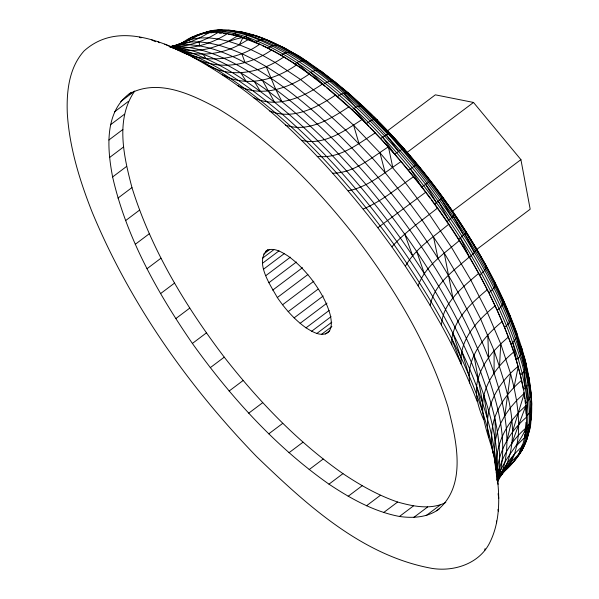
<?xml version="1.0" encoding="UTF-8"?>
<svg xmlns="http://www.w3.org/2000/svg" width="599" height="599" viewBox="0 0 599 599"><rect width="100%" height="100%" fill="white"/><g stroke="black" fill="none" stroke-linecap="round" stroke-linejoin="round"><path stroke-width="0.9" d="M497.38 482.232L502.756 470.245L505.174 461.275L506.589 451.279L507.001 440.302L506.402 428.412L504.8 415.669L502.202 402.154L498.623 387.92L494.078 373.065L494.13 350.759L480.66 319.057L463.896 286.225L444.218 252.973L422.048 220.02L410.18 203.885L385.194 172.729L372.219 157.881L345.638 130.058L318.728 105.214L292.057 83.897L278.999 74.71L266.218 66.579L253.789 59.533L241.771 53.625L230.241 48.878L219.249 45.329L208.871 42.986L199.145 41.863L190.145 41.975L181.901 43.308L169.727 47.021M496.204 469.481C483.842 386.729 440.939 312.184 393.91 244.407C344.717 176.825 287.056 113.421 215.655 68.878C178.09 49.043 122.87 16.106 84.115 50.9C68.937 67.68 66.437 91.625 67.305 113.308C69.417 147.511 79.712 180.599 92.224 212.301C130.11 303.536 188.004 385.756 256.559 456.543C306.261 504.373 362.051 555.902 432.336 568.451C454.409 571.82 479.529 563.562 489.84 542.499C501.026 519.939 499.746 493.726 496.204 469.481C494.34 444.346 477.987 420.842 483.91 395.303C488.192 377.707 500.36 363.338 513.875 351.853C480.615 258.072 420.738 174.998 348.977 106.764C319.072 79.66 286.494 54.127 248.525 39.422C227.328 31.328 201.489 28.093 182.298 42.858M525.929 422.385L525.742 427.761C529.059 425.26 531.313 421.344 531.41 417.151C532.953 394.015 528.498 370.931 521.954 348.82L520.366 345.458L521.07 348.026M507.323 467.25C520.509 457.853 526.296 441.695 527.614 426.106C528.311 402.64 527.607 378.875 519.7 356.495C499.873 293.622 465.236 236.418 425.515 184.2C385.951 133.809 340.659 86.473 285.498 53.094C258.296 37.984 222.611 20.628 192.391 37.55M512.684 462.435C537.73 437.764 530.834 398.897 525.862 367.749C509.951 306.306 477.74 250.404 441.178 199.048C399.241 143.198 352.721 88.547 291.923 52.54C276.004 43.48 259.195 35.341 241.09 31.852C234.396 32.196 226.879 27.891 221.083 33.087L219.294 33.042M531.133 419.585L531.605 403.412M497.395 481.049C504.388 443.941 493.052 406.377 480.563 371.702C459.089 316.145 427.941 264.751 392.263 217.22C356.353 170.221 315.553 126.464 268.023 91.018C238.889 70.33 206.76 50.039 170.303 46.812C187.188 46.999 203.72 41.526 217.894 32.511M497.964 480.233C525.675 442.032 507.548 390.855 494.13 350.759L500.727 343.871L508.544 336.87M513.875 351.853C525.024 389.537 539.909 442.646 503.737 471.847M494.13 350.759C487.009 358.981 481.042 368.378 478.077 378.92C473.899 392.757 478.024 406.923 483.67 419.682M499.544 365.959L500.727 343.871L487.376 312.468L470.769 279.943L451.272 246.998L429.311 214.352L405.358 182.717L379.938 152.79L353.612 125.221L326.942 100.61L300.526 79.495L274.926 62.333L262.609 55.355L250.704 49.5L239.278 44.798L228.391 41.279L218.111 38.957L208.474 37.849L199.557 37.954L191.388 39.279L174.466 45.868L191.388 39.279L200.897 33.933M477.261 401.674C467.168 375.378 454.97 349.936 441.456 325.242C442.691 302.488 462.93 287.063 478.758 273.286M469.788 383.12C465.663 357.888 484.194 336.346 502.329 321.438M526.214 415.219L527.255 401.787L525.338 388.137L523.878 371.762C529.658 364.17 522.103 354.96 521.385 347.053M497.058 480.346C500.158 439.396 486.56 399.413 471.286 362.043C449.572 311.577 420.588 264.496 387.613 220.649C354.488 177.207 317.2 136.677 274.619 102.332C243.868 78.462 210.309 55.43 171.539 47.463M238.806 36.681L243.209 37.872C251.116 31.118 260.273 38.658 268.614 40.507C298.429 53.446 324.89 72.891 349.464 93.923C409.259 146.89 458.639 211.507 495.074 282.548C496.294 286.936 491.779 290.32 488.844 292.814C472.319 260.236 452.934 229.118 431.22 199.744M496.863 475.808C497.342 453.024 509.345 431.827 526.446 417.233M521.774 380.133C509.959 390.346 499.731 402.917 494.692 417.885C496.653 435.368 492.588 452.874 496.017 470.237M439.621 508.596C428.345 517.484 413.168 518.427 399.451 516.465C373.724 511.561 350.55 498.51 328.978 484.164C275.143 446.307 230.54 396.74 192.391 343.444C157.425 292.664 126.411 237.556 112.619 176.952C107.146 148.582 103.934 110.628 131.406 92.283M445.806 502.494C430.778 510.034 413.055 506.387 397.624 502.029C378.089 495.328 360.074 485.085 342.965 473.637C297.299 441.673 258.491 400.918 224.258 357.154C185.256 305.752 151.233 249.483 131.96 187.569C123.896 156.653 115.03 119.426 134.738 91.011M529.883 427.454C527.921 438.483 523.915 449.812 515.979 457.928M487.399 289.557C471.99 302.637 454.753 317.859 451.811 339.027L461.305 364.132C458.572 339.603 478.002 320.098 495.268 305.64M526.162 440.752L527.225 436.589M530.422 389.635C530.954 398.455 534.742 410.053 526.147 416.118M495.313 440.617L497.387 431.924L500.554 423.628L504.8 415.669L510.528 373.462L500.727 343.871M488.979 437.045C482.42 409.911 497.507 382.911 518.292 366.296L514.024 387.373L516.57 400.596L518.135 413.055L518.719 424.676L518.315 435.406L516.93 445.184L514.571 453.96L511.246 461.672L506.971 468.291L499.274 477.568M496.968 480.256C499.439 459.822 510.618 441.261 526.042 427.911C518.727 446.3 502.179 459.47 497.776 479.26M524.447 436.521L524.702 434.769M524.964 433.017L525.353 430.389M522.216 445.057L521.474 447.603C528.37 442.174 527.367 431.879 529.209 424.122C530.152 411.453 529.022 398.754 526.933 386.25C529.089 383.263 529.86 379.219 528.363 375.768L528.85 379.272M530.961 416.417L531.216 414.718C530.804 422.677 531.313 432.89 524.185 438.281M441.456 325.242L430.202 305.557C434.05 284.038 454.012 270.411 469.391 256.911M326.47 87.499L351.86 109.684L357.828 106.263L362.373 105.858C411.371 151.996 452.941 205.936 485.512 264.81L486.156 265.544C486.905 269.782 482.322 272.672 479.574 275.136M497.32 479.919L499.244 468.882M194.885 36.202C219.481 24.956 247.35 36.082 270.089 46.917C306.928 66.032 338.922 93.167 368.265 122.248C403.037 157.372 433.848 196.352 460.444 237.99C474.775 260.722 487.848 284.263 499.087 308.68C506.26 325.235 514.219 341.744 516.211 359.902C519.595 357.333 522.665 353.313 521.954 348.82C514.975 325.983 505.721 303.903 495.074 282.548L494.332 281.627L503.489 300.601L516.817 333.276C517.386 337.664 514.167 341.393 510.925 343.893L516.211 359.902L520.404 375.221L523.466 389.762L526.933 386.25M484.733 550.414L485.063 548.632M527.652 434.604L530.392 421.921M507.001 440.302L511.711 420.588L518.135 413.055L525.862 405.673L511.89 443.148M265.612 251.288C272.8 246.414 281.53 251.984 287.812 255.878C296.827 262.242 304.509 270.284 311.308 278.932C319.424 289.714 326.545 301.529 330.161 314.625C331.397 320.45 332.67 327.593 328.245 332.423C321.057 337.297 312.326 331.726 306.037 327.833C294.603 319.716 285.236 309.039 277.322 297.538C270.733 285.573 253.819 261.636 267.85 249.603M526.918 439.164L529.651 428.352M494.692 417.885C490.97 429.431 490.716 441.837 493.164 453.675M524.432 437.405L527.614 426.106M527.464 435.758L529.636 428.285M430.202 305.557L418.147 285.858C424.991 265.963 444.173 253.744 459.366 240.521M512.295 432.321L524.305 393.281L516.57 400.596L510.131 408.009L504.8 415.669M514.848 459.882L522.343 449.624L522.867 447.955M497.604 481.701C510.243 442.901 497.073 401.54 484.074 364.626C463.034 310.2 432.523 259.854 397.571 213.289C362.388 167.241 322.419 124.375 275.854 89.655C244.954 68.031 210.069 45.262 170.835 46.452M430.449 180.98L421.703 187.03L401.779 162.509M497.44 481.536C502.786 468.006 511.441 455.981 522.313 446.352M497.342 482.075L502.756 470.245M519.55 451.639L521.093 448.411M523.122 447.124L525.398 442.347M418.147 285.858L405.351 266.248C415.429 248.51 433.451 237.084 448.718 224.206M175.522 48.983C196.105 57.205 219.84 55.168 239.278 44.798L243.037 37.527C228.361 39.774 215.715 48.519 200.83 49.912C191.5 50.9 182.051 50.286 172.939 48.04M516.188 458.684L517.012 457.119M519.011 454.027L511.246 461.672L500.442 476.34L514.571 453.96M497.417 481.147L499.356 478.137M511.711 420.588C499.596 436.065 494.407 456.168 496.564 475.621M458.52 239.495L464.809 233.835L465.94 231.903L465.475 230.9M520.157 452.604L522.343 449.624M460.444 237.99L469.444 257.323L475.584 251.43L476.549 249.221L475.868 247.859M504.755 469.661L511.246 461.672M405.351 266.248L391.888 246.833C405.194 231.873 421.958 220.492 437.517 208.048M523.878 371.762L520.404 375.221M169.539 46.61L180.591 44.798L181.901 43.308M446.869 221.757L454.162 215.393L454.708 214.217L453.698 214.098M504.665 470.724L514.758 460.609M516.93 445.184L524.664 437.629M436.678 510.812C467.924 486.089 456.168 439.561 447.902 406.669C428.629 344.754 394.606 288.478 355.611 237.077C316.654 187.584 272.096 141.072 217.714 108.464C191.605 94.402 158.076 78.184 129.204 93.946M434.575 204.229L442.886 197.371L442.129 197.603M510.925 343.893L504.568 327.301C508.319 324.613 513.029 318.923 509.292 314.438L502.269 298.205C505.803 302.54 500.569 307.684 497.2 310.237L489.248 293.645M120.751 101.538L134.004 91.565M114.491 111.848L128.478 101.321M110.516 124.734L124.502 114.207M108.861 140.024L122.855 129.496M109.572 157.507L123.559 146.98M112.619 176.952L126.606 166.425M117.973 198.089L131.96 187.569M125.558 220.642L139.545 210.114M135.277 244.295L149.263 233.767M146.987 268.734L160.974 258.214M160.532 293.63L174.519 283.11M387.014 131.203L435.346 94.837L473.502 102.451L520.913 159.633L530.182 209.201L476.647 249.483M175.739 318.646L189.726 308.126M263.59 254.148L269.557 249.656M262.579 258.154L273.765 249.738M407.327 152.243L473.502 102.451M262.617 263.186L279.022 250.839M263.695 269.086L284.57 253.377M265.776 275.675L290.388 257.166M268.816 282.765L296.4 262.003M192.391 343.444L206.378 332.917M272.702 290.126L302.525 267.678M277.322 297.538L307.893 274.537M282.548 304.779L313.861 281.216M210.264 367.681L224.258 357.154M288.201 311.63L318.024 289.182M294.124 317.874L323.205 295.996M300.129 323.333L326.972 303.131M452.515 211.103L520.913 159.633M306.037 327.833L329.151 310.439M229.132 391.035L243.119 380.507M311.675 331.24L331.06 316.654M316.856 333.448L331.771 322.232M321.438 334.399L331.876 326.545M325.272 334.055L329.742 330.685M248.72 413.19L262.706 402.67M268.771 433.848L282.758 423.328M289.01 452.732L302.997 442.204M309.174 469.579L323.161 459.051M328.978 484.164L342.965 473.637M348.161 496.294L362.148 485.767M366.468 505.796L380.455 495.268M383.637 512.549L397.624 502.029M399.451 516.465L413.437 505.938M413.684 517.484L427.671 506.956M426.151 515.589L440.138 505.062M425.822 192.152L377.827 227.717C322.973 157.38 259.592 89.431 178.367 49.754M408.353 170.266L415.309 165.541L417.226 164.688L417.75 165.032M413.699 176.593C397.354 187.996 381.758 201.219 363.249 209.014M348.236 190.826C368.378 186.888 384.528 172.505 401.203 161.46M370.16 127.699L380.545 138.474L387.875 134.176L390.219 133.817L391.289 134.79M507.323 467.677L509.599 466.067M332.864 173.238C354.069 172.939 371.432 157.762 388.414 146.83L392.794 167.503M375.401 132.783C358.09 143.887 339.086 159.289 317.223 156.361M337.424 96.649C340.779 94.185 347.083 90.464 350.265 94.994L342.059 88.135M301.387 140.278C323.677 145.954 344.515 130.904 362.23 119.411M262.085 45.517C278.692 53.071 294.019 63.142 308.829 73.729C312.656 70.63 319.686 68.211 323.056 73.183M404.662 149.6L403.876 148.934L401.742 149.533L394.606 154.048L380.545 138.474M294.858 63.988C298.938 60.619 306.254 58.829 309.765 63.913M348.977 106.764C330.76 118.834 308.058 133.03 285.453 125.086M281.223 55.482C290.38 47.306 300.915 57.654 308.53 62.513M268.008 48.264C277.015 40.403 287.468 50.249 295.419 54.329M335.71 94.927C316.893 107.67 292.387 120.639 269.513 110.852M322.509 83.965C302.997 97.42 276.805 108.921 253.639 97.674M228.212 34.21L231.776 34.764L236.223 32.451L238.657 31.919C311.083 52.517 366.071 111.219 413.894 166.387C465.086 230.608 511.164 302.78 528.131 384.214M211.215 32.84C214.42 30.489 218.59 29.366 222.506 30.227M202.23 34.031C215.341 27.052 231.978 29.995 245.762 33.117M309.436 73.924C289.167 88.105 261.434 98.004 237.923 85.612M296.565 64.879C275.495 79.742 246.361 88.008 222.461 74.733M283.971 56.86C262.07 72.367 231.686 79.038 207.321 65.096M271.729 49.919C248.982 66.01 217.467 71.184 192.601 56.755M259.884 44.101C235.826 61.3 203.068 63.921 176.967 49.657M239.278 44.798L248.525 39.422M228.391 41.279L237.698 35.925M181.13 43.472L184.028 41.818M187.09 40.17L193.574 36.457M195.618 36.105L200.478 33.963M227.47 33.611C211.035 44.214 191.141 49.942 171.576 47.336M209.014 32.616C197.835 39.541 185.383 44.685 172.242 46.153M201.339 33.784L209.336 31.185L211.941 31.126M197.393 35.603L201.421 34.293L196.307 35.311M373.783 116.895L377.699 120.691L377.198 119.89C373.342 118.108 369.381 121.732 366.266 123.656L362.994 120.481M213.716 30.886L216.374 30.534M218.148 30.302L220.814 29.95M228.047 30.25L233.026 30.609L235.385 31.485M180.591 44.798C208.325 43.383 234.299 56.171 257.667 69.724C292.574 91.055 323.385 118.422 351.688 147.803C412.599 212.944 464.51 288.441 494.078 373.065M230.39 30.542L233.026 30.609M241.442 32.436L243.172 32.705M223.756 33.507L225.538 33.784M252.374 34.914C259.562 36.442 266.435 39.512 272.949 42.866M241.09 31.852L256.866 36.127L258.865 37.4M231.776 34.764L237.047 36.202M174.496 48.639C215.123 61.323 250.075 87.132 282.279 114.222C319.903 146.852 353.477 183.968 383.622 223.569C417.54 268.651 447.348 317.073 469.668 368.969C483.603 402.663 495.538 438.094 496.698 474.85M261.359 38.329L265.522 39.878M268.015 40.807L270.508 41.735M139.402 37.153L141.042 37.879M151.697 39.931L155.635 41.713M164.71 44.139L173.68 48.264M274.574 43.622L279.463 45.883M281.088 46.632L282.721 47.388M260.393 44.73L243.209 37.872L233.88 33.432M245.305 36.532L255.309 42.379L259.681 40.036L264.316 39.362C312.319 60.634 352.025 96.544 387.875 134.176M362.373 105.858L371.829 114.993M313.457 66.489L316.407 68.548M318.623 70.098L320.839 71.64M158.121 41.855L159.386 42.761M320.585 70.944L348.348 93.204L363.997 107.393M324.478 74.276L328.042 77.009M332.31 80.288L335.874 83.021M309.541 74.276L325.107 86.353M337.267 84.137L339.319 85.852M296.909 62.625L308.829 73.729M351.86 109.684L361.684 119.216M310.874 72.359L323.048 84.639C326.627 81.846 333.329 78.776 336.586 83.568M375.214 119.313C442.302 188.955 500.262 271.534 526.177 365.697M368.864 126.352L353.867 108.292M390.219 133.817C427.424 173.995 459.935 218.553 486.381 266.518M343.504 93.332L355.903 107.116M400.581 161.101L394.606 154.048L382.529 137.059M430.097 198.247L421.703 187.03L410.315 168.821M180.524 47.987L181.871 49.792M386.295 134.835L398.507 151.33M377.827 227.717L391.888 246.833M203.001 54.187L206.138 58.732M240.843 72.801L246.249 81.457M254.29 81.359L260.325 91.355M441.178 199.048L452.118 217.482M425.515 184.2L436.514 202.762M274.619 102.332L262.392 80.191M453.316 216.336L463.678 235.085M438.341 201.346L448.801 220.267M485.512 264.81L495.388 283.679M464.809 233.835L474.52 252.778M281.979 101.733L275.854 89.655L266.218 66.579M497.567 311.091L504.568 327.301M509.607 315.269L514.062 326.904M404.752 234.194L412.651 255.706M241.771 53.625L245.073 62.588M416.702 251.438L424.294 273.548M515.889 331.921L515.335 330.229L516.817 333.276M512.804 342.306L518.083 358.299L522.276 373.611L525.338 388.137M452.874 333.119L460.953 357.693M461.724 351.201L469.152 376.037M353.612 125.221L359.011 143.633M530.939 401.113L531.38 402.64M379.938 152.79L385.194 172.729M510.528 373.462L514.024 387.373M516.51 336.84L520.935 354.578M476.662 386.325L482.554 411.348M525.413 361.789L529.179 379.938L531.058 393.318M525.862 367.749L528.88 382.095L530.774 395.572L528.85 399.87L525.383 403.426L525.001 400.694M433.414 236.41L438.019 258.581M452.919 298.137L444.218 252.973M521.722 352.631L525.091 369.785M482.652 403.172L473.936 355.229M483.91 395.303L487.623 419.42M498.076 484.374L496.249 472.034M498.098 493.681L498.772 498.271M529.224 381.9L529.464 383.652M529.838 386.28L530.085 388.032M523.848 392.495L524.103 394.314M524.365 396.141L524.746 398.874M498.046 509.337L498.293 511.104M496.399 520.965L496.638 522.792M199.145 41.863L199.564 45.824M525.6 407.05L525.982 413.4M487.826 335.096L488.597 357.663M451.811 339.027L451.841 344.799"/></g></svg>
